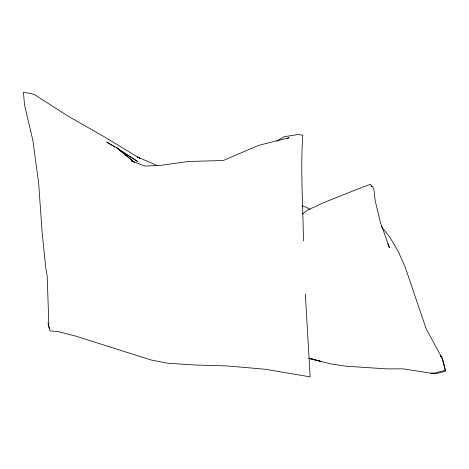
<?xml version="1.0" encoding="UTF-8"?>
<svg xmlns="http://www.w3.org/2000/svg" width="469" height="469" viewBox="0 0 469 469"><rect width="100%" height="100%" fill="white"/><g stroke="black" fill="none" stroke-linecap="round" stroke-linejoin="round"><path stroke-width="0.7" d="M302.3 214.04L307.336 210.229L323.616 202.661L362.091 187.324L370.563 184.299L371.847 186.691M276.81 141.105L284.22 136.696L298.155 134.533L302.798 135.207C300.318 170.388 303.156 205.733 303.39 240.96M287.18 138.619L289.144 137.687L258.478 145.408L223.226 160.539L188.491 161.459L160.292 165.416L145.079 166.067L131.361 160.885L132.569 161.617M430.9 373.172L434.945 373.025L445.415 370.27L442.46 358.803L426.21 328.88L405.052 266.75L398.316 251.583L389.61 236.804L381.391 226.609M309.159 358.545L331.143 363.985L346.251 366.213L387.013 368.892L402.924 368.822L435.039 373.846L445.55 371.255L442.584 359.606M371.067 186.134L372.386 186.451L373.945 189.57L375.124 200.369L380.406 222.494L389.446 247.72L387.734 243.757M309.171 358.275L321.511 361.581L308.936 358.087M302.13 205.785L306.181 207.269L309.986 209.403M156.875 165.768L153.768 164.009L137.253 156.933L139.809 158.37L104.921 137.136L67.952 116.095L34.038 94.298L23.45 92.117L24.499 104.769L32.842 140.266L38.669 183.309L42.157 232.782L45.88 268.725L47.123 275.256L48.612 316.921L48.131 324.061L49.515 328.593M112.226 145.537L106.668 142.043L116.781 147.805L137.558 161.453L123.968 152.912M113.463 146.316L114.7 147.09M120.257 150.584L122.116 151.745M133.982 161.975L116.781 147.805L134.667 162.632M442.285 358.978L440.467 355.197L440.819 356.592M48.993 324.325L48.6 322.994L48.624 326.055L50.077 330.915L57.746 331.524L75.28 335.992L150.877 359.928L167.445 363.199L193.814 364.958L227.172 365.949L265.061 369.226L310.167 376.883L305.307 293.881"/></g></svg>
